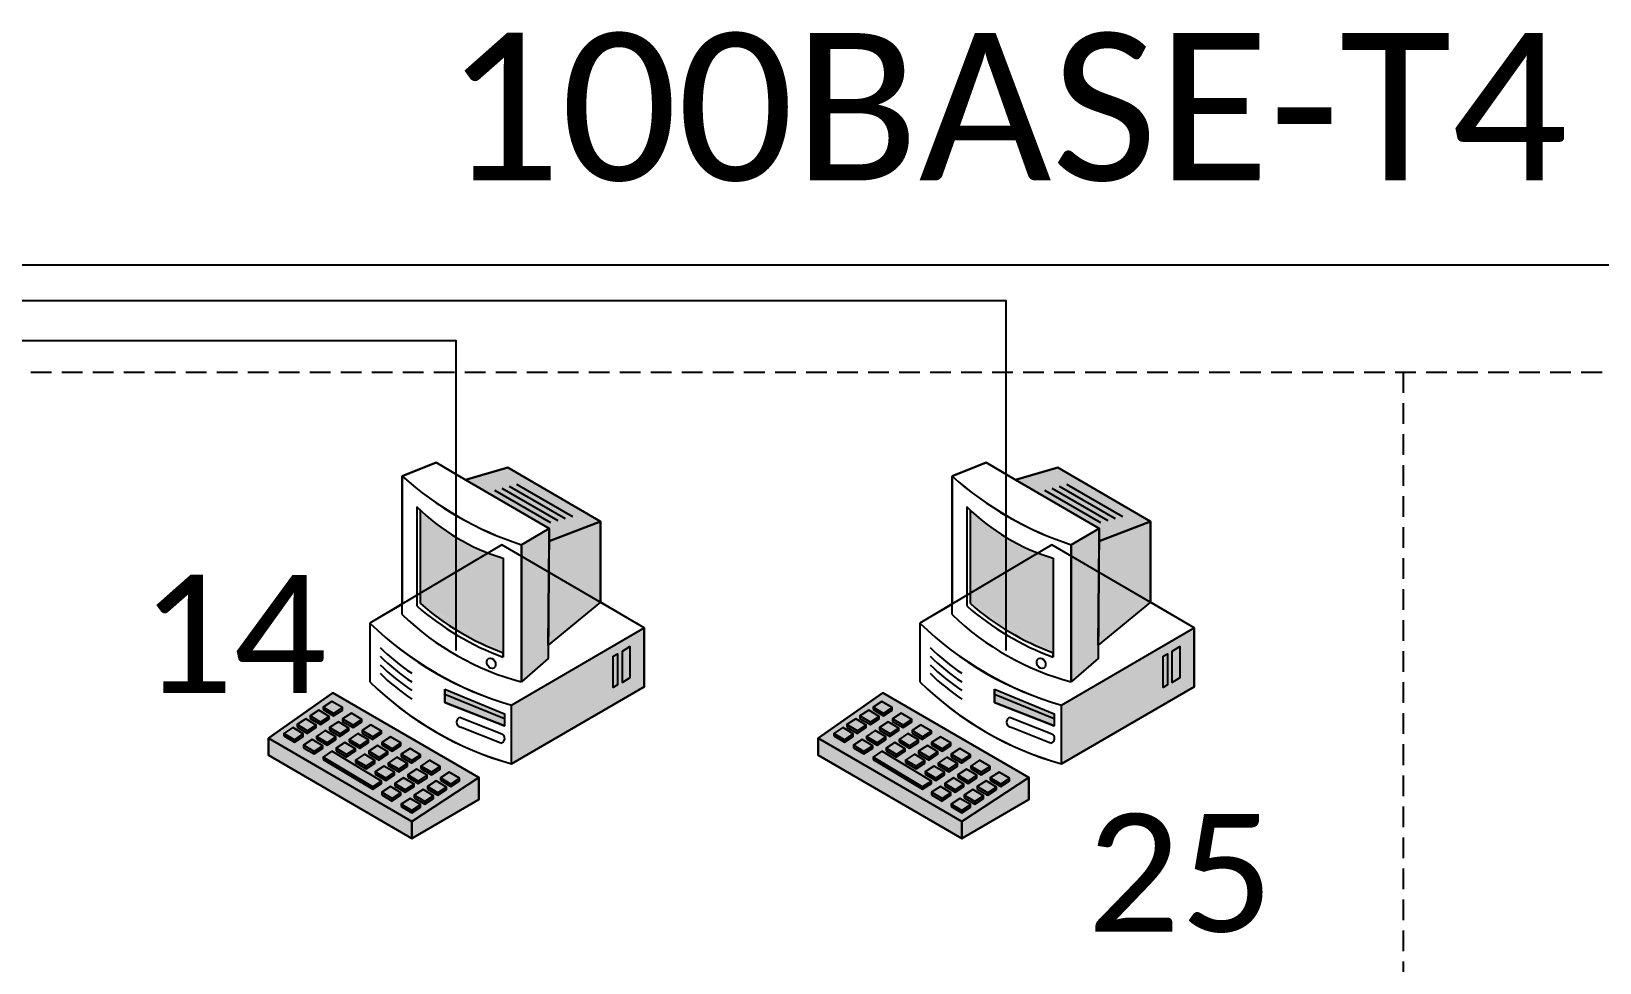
# Model space of a CAD drawing. Extents: x 1 to 296, y 20 to 201.
# Drawn here: x 217.37 to 245.53, y 44.4 to 61.12 of the extents above; entities that cross this region are included whole.
import ezdxf

# ---------------------------------------------------------------- set-up
doc = ezdxf.new("R2010")
doc.units = 0
doc.header["$LTSCALE"] = 2.97
doc.header["$MEASUREMENT"] = 0
doc.linetypes.add('HIDDEN2', pattern=[0.1875, 0.125, -0.0625])
doc.layers.get('0').update_dxf_attribs({"linetype": 'CONTINUOUS'})
doc.layers.add('CONNECTOR', color=7, linetype='CONTINUOUS')
doc.styles.get("Standard").update_dxf_attribs({"font": 'txt.shx'})

msp = doc.modelspace()

# ---------------------------------------------------------------- hatches: boundary and pattern name
for color, points in [(7, [(226.667, 51.964), (226.669, 52.195), (225.164, 53.067), (225.928, 53.287), (227.589, 52.32)]), (7, [(236.542, 51.964), (236.544, 52.195), (235.039, 53.067), (235.803, 53.287), (237.464, 52.32)]), (7, [(226.169, 49.439), (226.169, 51.902), (226.669, 52.195), (226.649, 49.857)]), (7, [(226.667, 51.964), (227.589, 52.32), (227.589, 50.868), (226.649, 50.099)]), (7, [(236.044, 49.439), (236.044, 51.902), (236.544, 52.195), (236.524, 49.857)]), (7, [(236.542, 51.964), (237.464, 52.32), (237.464, 50.868), (236.524, 50.099)]), (7, [(225.994, 49.023), (228.375, 50.407), (228.375, 49.351), (225.994, 47.966)]), (7, [(235.869, 49.023), (238.25, 50.407), (238.25, 49.351), (235.869, 47.966)]), (253, [(224.792, 49.307), (225.863, 48.868), (225.863, 48.648), (224.792, 49.066)]), (253, [(234.667, 49.307), (235.738, 48.868), (235.738, 48.648), (234.667, 49.066)]), (7, [(221.625, 48.428), (222.783, 49.241), (225.404, 47.724), (224.203, 46.93)]), (7, [(231.5, 48.428), (232.658, 49.241), (235.279, 47.724), (234.078, 46.93)]), (7, [(221.625, 48.428), (224.203, 46.93), (224.203, 46.625), (221.625, 48.12)]), (7, [(231.5, 48.428), (234.078, 46.93), (234.078, 46.625), (231.5, 48.12)]), (7, [(224.203, 46.625), (224.203, 46.93), (225.404, 47.724), (225.404, 47.329)]), (7, [(234.078, 46.625), (234.078, 46.93), (235.279, 47.724), (235.279, 47.329)])]:
    msp.add_hatch(color=color).paths.add_polyline_path(points)
h = msp.add_hatch(color=7)
edge = h.paths.add_edge_path()
edge.add_line((224.356, 50.844), (224.356, 52.518))
edge.add_line((224.356, 52.518), (224.29, 52.583))
edge.add_ellipse((226.93, 55.294), major_axis=(0.032, -3.796), ratio=0.993528, start_angle=315.0949, end_angle=342.7363)
edge.add_line((225.841, 51.66), (225.841, 49.883))
edge.add_line((225.841, 49.883), (225.841, 49.962))
edge.add_ellipse((227.479, 54.466), major_axis=(-0.122, -4.794), ratio=0.993528, start_angle=320.5053, end_angle=341.3574, ccw=False)
h = msp.add_hatch(color=7)
edge = h.paths.add_edge_path()
edge.add_line((234.231, 50.844), (234.231, 52.518))
edge.add_line((234.231, 52.518), (234.165, 52.583))
edge.add_ellipse((236.805, 55.294), major_axis=(0.032, -3.796), ratio=0.993528, start_angle=315.0949, end_angle=342.7363)
edge.add_line((235.716, 51.66), (235.716, 49.883))
edge.add_line((235.716, 49.883), (235.716, 49.962))
edge.add_ellipse((237.354, 54.466), major_axis=(-0.122, -4.794), ratio=0.993528, start_angle=320.5053, end_angle=341.3574, ccw=False)
h = msp.add_hatch(color=251)
h.paths.add_polyline_path([(227.982, 49.989), (228.118, 50.075), (228.118, 49.513), (227.982, 49.427)])
h.paths.add_polyline_path([(227.819, 49.901), (227.894, 49.945), (227.894, 49.383), (227.819, 49.339)])
h = msp.add_hatch(color=251)
h.paths.add_polyline_path([(237.857, 49.989), (237.993, 50.075), (237.993, 49.513), (237.857, 49.427)])
h.paths.add_polyline_path([(237.694, 49.901), (237.769, 49.945), (237.769, 49.383), (237.694, 49.339)])
h = msp.add_hatch(color=252)
h.paths.add_polyline_path([(222.608, 48.941), (222.797, 48.828), (222.797, 48.873), (222.608, 48.986)])
h.paths.add_polyline_path([(222.959, 48.729), (223.148, 48.617), (223.148, 48.662), (222.959, 48.774)])
h.paths.add_polyline_path([(223.31, 48.518), (223.499, 48.405), (223.499, 48.45), (223.31, 48.563)])
h.paths.add_polyline_path([(223.661, 48.306), (223.85, 48.194), (223.85, 48.239), (223.661, 48.351)])
h.paths.add_polyline_path([(224.012, 48.095), (224.201, 47.982), (224.201, 48.027), (224.012, 48.14)])
h.paths.add_polyline_path([(224.363, 47.883), (224.552, 47.771), (224.552, 47.816), (224.363, 47.928)])
h.paths.add_polyline_path([(222.797, 48.873), (222.797, 48.828), (222.954, 48.932), (222.954, 48.977)])
h.paths.add_polyline_path([(223.148, 48.662), (223.148, 48.617), (223.305, 48.72), (223.305, 48.765)])
h.paths.add_polyline_path([(223.499, 48.45), (223.499, 48.405), (223.656, 48.509), (223.656, 48.554)])
h.paths.add_polyline_path([(223.85, 48.239), (223.85, 48.194), (224.007, 48.297), (224.007, 48.342)])
h.paths.add_polyline_path([(224.201, 48.027), (224.201, 47.982), (224.358, 48.086), (224.358, 48.131)])
h.paths.add_polyline_path([(224.552, 47.816), (224.552, 47.771), (224.709, 47.874), (224.709, 47.919)])
h.paths.add_polyline_path([(224.714, 47.672), (224.903, 47.559), (224.903, 47.604), (224.714, 47.717)])
h.paths.add_polyline_path([(224.903, 47.604), (224.903, 47.559), (225.06, 47.663), (225.06, 47.708)])
h.paths.add_polyline_path([(222.374, 48.783), (222.563, 48.671), (222.563, 48.716), (222.374, 48.828)])
h.paths.add_polyline_path([(222.725, 48.572), (222.914, 48.459), (222.914, 48.504), (222.725, 48.617)])
h.paths.add_polyline_path([(223.076, 48.36), (223.265, 48.248), (223.265, 48.293), (223.076, 48.405)])
h.paths.add_polyline_path([(223.427, 48.149), (223.616, 48.036), (223.616, 48.081), (223.427, 48.194)])
h.paths.add_polyline_path([(223.778, 47.937), (223.967, 47.825), (223.967, 47.87), (223.778, 47.982)])
h.paths.add_polyline_path([(224.129, 47.726), (224.318, 47.613), (224.318, 47.658), (224.129, 47.771)])
h.paths.add_polyline_path([(222.563, 48.716), (222.563, 48.671), (222.72, 48.774), (222.72, 48.819)])
h.paths.add_polyline_path([(222.914, 48.504), (222.914, 48.459), (223.071, 48.563), (223.071, 48.608)])
h.paths.add_polyline_path([(223.265, 48.293), (223.265, 48.248), (223.422, 48.351), (223.422, 48.396)])
h.paths.add_polyline_path([(223.616, 48.081), (223.616, 48.036), (223.773, 48.14), (223.773, 48.185)])
h.paths.add_polyline_path([(223.967, 47.87), (223.967, 47.825), (224.124, 47.928), (224.124, 47.973)])
h.paths.add_polyline_path([(224.318, 47.658), (224.318, 47.613), (224.475, 47.717), (224.475, 47.762)])
h.paths.add_polyline_path([(224.48, 47.514), (224.669, 47.402), (224.669, 47.447), (224.48, 47.559)])
h.paths.add_polyline_path([(224.669, 47.447), (224.669, 47.402), (224.826, 47.505), (224.826, 47.55)])
h.paths.add_polyline_path([(222.14, 48.626), (222.329, 48.513), (222.329, 48.558), (222.14, 48.671)])
h.paths.add_polyline_path([(222.491, 48.414), (222.68, 48.302), (222.68, 48.347), (222.491, 48.459)])
h.paths.add_polyline_path([(222.842, 48.203), (223.031, 48.09), (223.031, 48.135), (222.842, 48.248)])
h.paths.add_polyline_path([(223.193, 47.991), (223.382, 47.879), (223.382, 47.924), (223.193, 48.036)])
h.paths.add_polyline_path([(223.544, 47.78), (223.733, 47.667), (223.733, 47.712), (223.544, 47.825)])
h.paths.add_polyline_path([(223.895, 47.568), (224.084, 47.456), (224.084, 47.501), (223.895, 47.613)])
h.paths.add_polyline_path([(222.329, 48.558), (222.329, 48.513), (222.486, 48.617), (222.486, 48.662)])
h.paths.add_polyline_path([(222.68, 48.347), (222.68, 48.302), (222.837, 48.405), (222.837, 48.45)])
h.paths.add_polyline_path([(223.031, 48.135), (223.031, 48.09), (223.188, 48.194), (223.188, 48.239)])
h.paths.add_polyline_path([(223.382, 47.924), (223.382, 47.879), (223.539, 47.982), (223.539, 48.027)])
h.paths.add_polyline_path([(223.733, 47.712), (223.733, 47.667), (223.89, 47.771), (223.89, 47.816)])
h.paths.add_polyline_path([(224.084, 47.501), (224.084, 47.456), (224.241, 47.559), (224.241, 47.604)])
h.paths.add_polyline_path([(224.246, 47.357), (224.435, 47.244), (224.435, 47.289), (224.246, 47.402)])
h.paths.add_polyline_path([(224.435, 47.289), (224.435, 47.244), (224.592, 47.348), (224.592, 47.393)])
h.paths.add_polyline_path([(221.906, 48.468), (222.095, 48.356), (222.095, 48.401), (221.906, 48.513)])
h.paths.add_polyline_path([(222.257, 48.257), (222.446, 48.144), (222.446, 48.189), (222.257, 48.302)])
h.paths.add_polyline_path([(222.608, 48.045), (223.499, 47.51), (223.499, 47.555), (222.608, 48.09)])
h.paths.add_polyline_path([(223.661, 47.411), (223.85, 47.298), (223.85, 47.343), (223.661, 47.456)])
h.paths.add_polyline_path([(222.095, 48.401), (222.095, 48.356), (222.252, 48.459), (222.252, 48.504)])
h.paths.add_polyline_path([(222.446, 48.189), (222.446, 48.144), (222.603, 48.248), (222.603, 48.293)])
h.paths.add_polyline_path([(223.499, 47.555), (223.499, 47.51), (223.656, 47.613), (223.656, 47.658)])
h.paths.add_polyline_path([(223.85, 47.343), (223.85, 47.298), (224.007, 47.402), (224.007, 47.447)])
h.paths.add_polyline_path([(224.012, 47.199), (224.201, 47.087), (224.201, 47.132), (224.012, 47.244)])
h.paths.add_polyline_path([(224.201, 47.132), (224.201, 47.087), (224.358, 47.19), (224.358, 47.235)])
h = msp.add_hatch(color=252)
h.paths.add_polyline_path([(232.483, 48.941), (232.672, 48.828), (232.672, 48.873), (232.483, 48.986)])
h.paths.add_polyline_path([(232.834, 48.729), (233.023, 48.617), (233.023, 48.662), (232.834, 48.774)])
h.paths.add_polyline_path([(233.185, 48.518), (233.374, 48.405), (233.374, 48.45), (233.185, 48.563)])
h.paths.add_polyline_path([(233.536, 48.306), (233.725, 48.194), (233.725, 48.239), (233.536, 48.351)])
h.paths.add_polyline_path([(233.887, 48.095), (234.076, 47.982), (234.076, 48.027), (233.887, 48.14)])
h.paths.add_polyline_path([(234.238, 47.883), (234.427, 47.771), (234.427, 47.816), (234.238, 47.928)])
h.paths.add_polyline_path([(232.672, 48.873), (232.672, 48.828), (232.829, 48.932), (232.829, 48.977)])
h.paths.add_polyline_path([(233.023, 48.662), (233.023, 48.617), (233.18, 48.72), (233.18, 48.765)])
h.paths.add_polyline_path([(233.374, 48.45), (233.374, 48.405), (233.531, 48.509), (233.531, 48.554)])
h.paths.add_polyline_path([(233.725, 48.239), (233.725, 48.194), (233.882, 48.297), (233.882, 48.342)])
h.paths.add_polyline_path([(234.076, 48.027), (234.076, 47.982), (234.233, 48.086), (234.233, 48.131)])
h.paths.add_polyline_path([(234.427, 47.816), (234.427, 47.771), (234.584, 47.874), (234.584, 47.919)])
h.paths.add_polyline_path([(234.589, 47.672), (234.778, 47.559), (234.778, 47.604), (234.589, 47.717)])
h.paths.add_polyline_path([(234.778, 47.604), (234.778, 47.559), (234.935, 47.663), (234.935, 47.708)])
h.paths.add_polyline_path([(232.249, 48.783), (232.438, 48.671), (232.438, 48.716), (232.249, 48.828)])
h.paths.add_polyline_path([(232.6, 48.572), (232.789, 48.459), (232.789, 48.504), (232.6, 48.617)])
h.paths.add_polyline_path([(232.951, 48.36), (233.14, 48.248), (233.14, 48.293), (232.951, 48.405)])
h.paths.add_polyline_path([(233.302, 48.149), (233.491, 48.036), (233.491, 48.081), (233.302, 48.194)])
h.paths.add_polyline_path([(233.653, 47.937), (233.842, 47.825), (233.842, 47.87), (233.653, 47.982)])
h.paths.add_polyline_path([(234.004, 47.726), (234.193, 47.613), (234.193, 47.658), (234.004, 47.771)])
h.paths.add_polyline_path([(232.438, 48.716), (232.438, 48.671), (232.595, 48.774), (232.595, 48.819)])
h.paths.add_polyline_path([(232.789, 48.504), (232.789, 48.459), (232.946, 48.563), (232.946, 48.608)])
h.paths.add_polyline_path([(233.14, 48.293), (233.14, 48.248), (233.297, 48.351), (233.297, 48.396)])
h.paths.add_polyline_path([(233.491, 48.081), (233.491, 48.036), (233.648, 48.14), (233.648, 48.185)])
h.paths.add_polyline_path([(233.842, 47.87), (233.842, 47.825), (233.999, 47.928), (233.999, 47.973)])
h.paths.add_polyline_path([(234.193, 47.658), (234.193, 47.613), (234.35, 47.717), (234.35, 47.762)])
h.paths.add_polyline_path([(234.355, 47.514), (234.544, 47.402), (234.544, 47.447), (234.355, 47.559)])
h.paths.add_polyline_path([(234.544, 47.447), (234.544, 47.402), (234.701, 47.505), (234.701, 47.55)])
h.paths.add_polyline_path([(232.015, 48.626), (232.204, 48.513), (232.204, 48.558), (232.015, 48.671)])
h.paths.add_polyline_path([(232.366, 48.414), (232.555, 48.302), (232.555, 48.347), (232.366, 48.459)])
h.paths.add_polyline_path([(232.717, 48.203), (232.906, 48.09), (232.906, 48.135), (232.717, 48.248)])
h.paths.add_polyline_path([(233.068, 47.991), (233.257, 47.879), (233.257, 47.924), (233.068, 48.036)])
h.paths.add_polyline_path([(233.419, 47.78), (233.608, 47.667), (233.608, 47.712), (233.419, 47.825)])
h.paths.add_polyline_path([(233.77, 47.568), (233.959, 47.456), (233.959, 47.501), (233.77, 47.613)])
h.paths.add_polyline_path([(232.204, 48.558), (232.204, 48.513), (232.361, 48.617), (232.361, 48.662)])
h.paths.add_polyline_path([(232.555, 48.347), (232.555, 48.302), (232.712, 48.405), (232.712, 48.45)])
h.paths.add_polyline_path([(232.906, 48.135), (232.906, 48.09), (233.063, 48.194), (233.063, 48.239)])
h.paths.add_polyline_path([(233.257, 47.924), (233.257, 47.879), (233.414, 47.982), (233.414, 48.027)])
h.paths.add_polyline_path([(233.608, 47.712), (233.608, 47.667), (233.765, 47.771), (233.765, 47.816)])
h.paths.add_polyline_path([(233.959, 47.501), (233.959, 47.456), (234.116, 47.559), (234.116, 47.604)])
h.paths.add_polyline_path([(234.121, 47.357), (234.31, 47.244), (234.31, 47.289), (234.121, 47.402)])
h.paths.add_polyline_path([(234.31, 47.289), (234.31, 47.244), (234.467, 47.348), (234.467, 47.393)])
h.paths.add_polyline_path([(231.781, 48.468), (231.97, 48.356), (231.97, 48.401), (231.781, 48.513)])
h.paths.add_polyline_path([(232.132, 48.257), (232.321, 48.144), (232.321, 48.189), (232.132, 48.302)])
h.paths.add_polyline_path([(232.483, 48.045), (233.374, 47.51), (233.374, 47.555), (232.483, 48.09)])
h.paths.add_polyline_path([(233.536, 47.411), (233.725, 47.298), (233.725, 47.343), (233.536, 47.456)])
h.paths.add_polyline_path([(231.97, 48.401), (231.97, 48.356), (232.127, 48.459), (232.127, 48.504)])
h.paths.add_polyline_path([(232.321, 48.189), (232.321, 48.144), (232.478, 48.248), (232.478, 48.293)])
h.paths.add_polyline_path([(233.374, 47.555), (233.374, 47.51), (233.531, 47.613), (233.531, 47.658)])
h.paths.add_polyline_path([(233.725, 47.343), (233.725, 47.298), (233.882, 47.402), (233.882, 47.447)])
h.paths.add_polyline_path([(233.887, 47.199), (234.076, 47.087), (234.076, 47.132), (233.887, 47.244)])
h.paths.add_polyline_path([(234.076, 47.132), (234.076, 47.087), (234.233, 47.19), (234.233, 47.235)])

# ---------------------------------------------------------------- linework, layer by layer
at = {"color": 7, "linetype": 'HIDDEN2'}
for p, q in [((160, 55), (280, 55)), ((242, 55), (242, 20))]:
    msp.add_line(p, q, dxfattribs=at)
at = {"color": 7, "linetype": 'CONTINUOUS'}
for p, q in [((224.64, 53.375), (224.028, 53.133)), ((224.028, 53.133), (224.64, 53.375)), ((224.64, 53.375), (224.028, 53.133)), ((225.164, 53.067), (224.64, 53.375)), ((224.64, 53.375), (225.165, 53.067)), ((225.164, 53.067), (224.64, 53.375)), ((225.928, 53.287), (225.164, 53.067)), ((225.928, 53.287), (225.164, 53.067)), ((227.589, 52.32), (225.928, 53.287)), ((227.589, 52.32), (225.928, 53.287)), ((234.515, 53.375), (233.903, 53.133)), ((233.903, 53.133), (234.515, 53.375)), ((234.515, 53.375), (233.903, 53.133)), ((235.039, 53.067), (234.515, 53.375)), ((234.515, 53.375), (235.04, 53.067)), ((235.039, 53.067), (234.515, 53.375)), ((235.803, 53.287), (235.039, 53.067)), ((235.803, 53.287), (235.039, 53.067)), ((237.464, 52.32), (235.803, 53.287)), ((237.464, 52.32), (235.803, 53.287)), ((224.028, 53.133), (224.028, 50.838)), ((224.028, 50.649), (224.028, 53.133)), ((224.028, 53.133), (224.028, 50.825)), ((225.165, 53.067), (226.669, 52.194)), ((225.95, 52.955), (226.955, 52.371)), ((226.081, 52.991), (227.086, 52.407)), ((233.903, 53.133), (233.903, 50.838)), ((233.903, 50.649), (233.903, 53.133)), ((233.903, 53.133), (233.903, 50.825)), ((235.04, 53.067), (236.544, 52.194)), ((235.825, 52.955), (236.83, 52.371)), ((235.956, 52.991), (236.961, 52.407)), ((225.688, 52.882), (226.693, 52.298)), ((225.819, 52.918), (226.824, 52.334)), ((235.563, 52.882), (236.568, 52.298)), ((235.694, 52.918), (236.699, 52.334)), ((224.29, 52.583), (224.29, 50.803)), ((224.356, 52.518), (224.29, 52.583)), ((224.356, 50.844), (224.356, 52.518)), ((234.165, 52.583), (234.165, 50.803)), ((234.231, 52.518), (234.165, 52.583)), ((234.231, 50.844), (234.231, 52.518)), ((226.669, 52.194), (226.169, 51.902)), ((227.589, 50.868), (227.589, 52.32)), ((227.589, 50.868), (227.589, 52.32)), ((236.544, 52.194), (236.044, 51.902)), ((237.464, 50.868), (237.464, 52.32)), ((237.464, 50.868), (237.464, 52.32)), ((225.819, 51.902), (223.449, 50.495)), ((228.375, 50.407), (225.819, 51.902)), ((226.169, 51.902), (226.169, 49.439)), ((235.694, 51.902), (233.324, 50.495)), ((238.25, 50.407), (235.694, 51.902)), ((236.044, 51.902), (236.044, 49.439)), ((225.841, 51.66), (225.841, 49.883)), ((235.716, 51.66), (235.716, 49.883)), ((224.028, 50.838), (223.449, 50.495)), ((224.028, 50.825), (223.449, 50.495)), ((228.375, 50.407), (227.589, 50.868)), ((228.375, 50.407), (227.589, 50.868)), ((233.903, 50.838), (233.324, 50.495)), ((233.903, 50.825), (233.324, 50.495)), ((238.25, 50.407), (237.464, 50.868)), ((238.25, 50.407), (237.464, 50.868)), ((223.449, 50.495), (223.449, 49.439)), ((223.449, 50.495), (223.449, 49.439)), ((223.449, 50.495), (223.449, 49.439)), ((233.324, 50.495), (233.324, 49.439)), ((233.324, 50.495), (233.324, 49.439)), ((233.324, 50.495), (233.324, 49.439)), ((225.994, 49.023), (228.375, 50.407)), ((228.375, 49.351), (228.375, 50.407)), ((228.375, 49.351), (228.375, 50.407)), ((235.869, 49.023), (238.25, 50.407)), ((238.25, 49.351), (238.25, 50.407)), ((238.25, 49.351), (238.25, 50.407)), ((225.841, 49.883), (225.841, 49.962)), ((235.716, 49.883), (235.716, 49.962)), ((225.994, 47.966), (228.375, 49.351)), ((225.994, 47.966), (228.375, 49.351)), ((235.869, 47.966), (238.25, 49.351)), ((235.869, 47.966), (238.25, 49.351)), ((224.792, 49.219), (225.863, 48.78)), ((225.994, 47.966), (225.994, 49.023)), ((234.667, 49.219), (235.738, 48.78)), ((235.869, 47.966), (235.869, 49.023)), ((225.076, 48.802), (225.819, 48.505)), ((234.951, 48.802), (235.694, 48.505)), ((225.797, 48.34), (225.076, 48.626)), ((235.672, 48.34), (234.951, 48.626))]:
    msp.add_line(p, q, dxfattribs=at)
for points in [[(226.667, 51.964), (226.669, 52.195), (225.164, 53.067), (225.928, 53.287), (227.589, 52.32)], [(236.542, 51.964), (236.544, 52.195), (235.039, 53.067), (235.803, 53.287), (237.464, 52.32)], [(226.169, 49.439), (226.169, 51.902), (226.669, 52.195), (226.649, 49.857)], [(226.667, 51.964), (227.589, 52.32), (227.589, 50.868), (226.649, 50.099)], [(236.044, 49.439), (236.044, 51.902), (236.544, 52.195), (236.524, 49.857)], [(236.542, 51.964), (237.464, 52.32), (237.464, 50.868), (236.524, 50.099)], [(225.994, 49.023), (228.375, 50.407), (228.375, 49.351), (225.994, 47.966)], [(235.869, 49.023), (238.25, 50.407), (238.25, 49.351), (235.869, 47.966)], [(224.792, 49.307), (225.863, 48.868), (225.863, 48.648), (224.792, 49.066)], [(234.667, 49.307), (235.738, 48.868), (235.738, 48.648), (234.667, 49.066)], [(221.625, 48.428), (221.625, 48.12), (224.203, 46.625), (225.404, 47.329), (225.404, 47.724), (222.783, 49.241)], [(221.625, 48.428), (222.783, 49.241), (225.404, 47.724), (224.203, 46.93)], [(221.625, 48.428), (222.783, 49.241), (225.404, 47.724), (225.404, 47.329), (224.203, 46.625), (221.625, 48.12)], [(231.5, 48.428), (231.5, 48.12), (234.078, 46.625), (235.279, 47.329), (235.279, 47.724), (232.658, 49.241)], [(231.5, 48.428), (232.658, 49.241), (235.279, 47.724), (234.078, 46.93)], [(231.5, 48.428), (232.658, 49.241), (235.279, 47.724), (235.279, 47.329), (234.078, 46.625), (231.5, 48.12)], [(222.374, 48.783), (222.563, 48.671), (222.563, 48.716), (222.374, 48.828)], [(222.563, 48.716), (222.563, 48.671), (222.72, 48.774), (222.72, 48.819)], [(222.608, 48.941), (222.797, 48.828), (222.797, 48.873), (222.608, 48.986)], [(222.797, 48.873), (222.797, 48.828), (222.954, 48.932), (222.954, 48.977)], [(222.959, 48.729), (223.148, 48.617), (223.148, 48.662), (222.959, 48.774)], [(223.148, 48.662), (223.148, 48.617), (223.305, 48.72), (223.305, 48.765)], [(232.249, 48.783), (232.438, 48.671), (232.438, 48.716), (232.249, 48.828)], [(232.438, 48.716), (232.438, 48.671), (232.595, 48.774), (232.595, 48.819)], [(232.483, 48.941), (232.672, 48.828), (232.672, 48.873), (232.483, 48.986)], [(232.672, 48.873), (232.672, 48.828), (232.829, 48.932), (232.829, 48.977)], [(232.834, 48.729), (233.023, 48.617), (233.023, 48.662), (232.834, 48.774)], [(233.023, 48.662), (233.023, 48.617), (233.18, 48.72), (233.18, 48.765)], [(221.906, 48.468), (222.095, 48.356), (222.095, 48.401), (221.906, 48.513)], [(222.095, 48.401), (222.095, 48.356), (222.252, 48.459), (222.252, 48.504)], [(222.14, 48.626), (222.329, 48.513), (222.329, 48.558), (222.14, 48.671)], [(222.329, 48.558), (222.329, 48.513), (222.486, 48.617), (222.486, 48.662)], [(222.491, 48.414), (222.68, 48.302), (222.68, 48.347), (222.491, 48.459)], [(222.68, 48.347), (222.68, 48.302), (222.837, 48.405), (222.837, 48.45)], [(222.725, 48.572), (222.914, 48.459), (222.914, 48.504), (222.725, 48.617)], [(222.914, 48.504), (222.914, 48.459), (223.071, 48.563), (223.071, 48.608)], [(223.31, 48.518), (223.499, 48.405), (223.499, 48.45), (223.31, 48.563)], [(223.499, 48.45), (223.499, 48.405), (223.656, 48.509), (223.656, 48.554)], [(231.781, 48.468), (231.97, 48.356), (231.97, 48.401), (231.781, 48.513)], [(231.97, 48.401), (231.97, 48.356), (232.127, 48.459), (232.127, 48.504)], [(232.015, 48.626), (232.204, 48.513), (232.204, 48.558), (232.015, 48.671)], [(232.204, 48.558), (232.204, 48.513), (232.361, 48.617), (232.361, 48.662)], [(232.366, 48.414), (232.555, 48.302), (232.555, 48.347), (232.366, 48.459)], [(232.555, 48.347), (232.555, 48.302), (232.712, 48.405), (232.712, 48.45)], [(232.6, 48.572), (232.789, 48.459), (232.789, 48.504), (232.6, 48.617)], [(232.789, 48.504), (232.789, 48.459), (232.946, 48.563), (232.946, 48.608)], [(233.185, 48.518), (233.374, 48.405), (233.374, 48.45), (233.185, 48.563)], [(233.374, 48.45), (233.374, 48.405), (233.531, 48.509), (233.531, 48.554)], [(221.625, 48.428), (224.203, 46.93), (224.203, 46.625), (221.625, 48.12)], [(222.257, 48.257), (222.446, 48.144), (222.446, 48.189), (222.257, 48.302)], [(222.446, 48.189), (222.446, 48.144), (222.603, 48.248), (222.603, 48.293)], [(222.842, 48.203), (223.031, 48.09), (223.031, 48.135), (222.842, 48.248)], [(223.031, 48.135), (223.031, 48.09), (223.188, 48.194), (223.188, 48.239)], [(223.076, 48.36), (223.265, 48.248), (223.265, 48.293), (223.076, 48.405)], [(223.265, 48.293), (223.265, 48.248), (223.422, 48.351), (223.422, 48.396)], [(223.427, 48.149), (223.616, 48.036), (223.616, 48.081), (223.427, 48.194)], [(223.616, 48.081), (223.616, 48.036), (223.773, 48.14), (223.773, 48.185)], [(223.661, 48.306), (223.85, 48.194), (223.85, 48.239), (223.661, 48.351)], [(223.85, 48.239), (223.85, 48.194), (224.007, 48.297), (224.007, 48.342)], [(231.5, 48.428), (234.078, 46.93), (234.078, 46.625), (231.5, 48.12)], [(232.132, 48.257), (232.321, 48.144), (232.321, 48.189), (232.132, 48.302)], [(232.321, 48.189), (232.321, 48.144), (232.478, 48.248), (232.478, 48.293)], [(232.717, 48.203), (232.906, 48.09), (232.906, 48.135), (232.717, 48.248)], [(232.906, 48.135), (232.906, 48.09), (233.063, 48.194), (233.063, 48.239)], [(232.951, 48.36), (233.14, 48.248), (233.14, 48.293), (232.951, 48.405)], [(233.14, 48.293), (233.14, 48.248), (233.297, 48.351), (233.297, 48.396)], [(233.302, 48.149), (233.491, 48.036), (233.491, 48.081), (233.302, 48.194)], [(233.491, 48.081), (233.491, 48.036), (233.648, 48.14), (233.648, 48.185)], [(233.536, 48.306), (233.725, 48.194), (233.725, 48.239), (233.536, 48.351)], [(233.725, 48.239), (233.725, 48.194), (233.882, 48.297), (233.882, 48.342)], [(222.608, 48.045), (223.499, 47.51), (223.499, 47.555), (222.608, 48.09)], [(223.193, 47.991), (223.382, 47.879), (223.382, 47.924), (223.193, 48.036)], [(223.382, 47.924), (223.382, 47.879), (223.539, 47.982), (223.539, 48.027)], [(223.778, 47.937), (223.967, 47.825), (223.967, 47.87), (223.778, 47.982)], [(223.967, 47.87), (223.967, 47.825), (224.124, 47.928), (224.124, 47.973)], [(224.012, 48.095), (224.201, 47.982), (224.201, 48.027), (224.012, 48.14)], [(224.201, 48.027), (224.201, 47.982), (224.358, 48.086), (224.358, 48.131)], [(224.363, 47.883), (224.552, 47.771), (224.552, 47.816), (224.363, 47.928)], [(224.552, 47.816), (224.552, 47.771), (224.709, 47.874), (224.709, 47.919)], [(232.483, 48.045), (233.374, 47.51), (233.374, 47.555), (232.483, 48.09)], [(233.068, 47.991), (233.257, 47.879), (233.257, 47.924), (233.068, 48.036)], [(233.257, 47.924), (233.257, 47.879), (233.414, 47.982), (233.414, 48.027)], [(233.653, 47.937), (233.842, 47.825), (233.842, 47.87), (233.653, 47.982)], [(233.842, 47.87), (233.842, 47.825), (233.999, 47.928), (233.999, 47.973)], [(233.887, 48.095), (234.076, 47.982), (234.076, 48.027), (233.887, 48.14)], [(234.076, 48.027), (234.076, 47.982), (234.233, 48.086), (234.233, 48.131)], [(234.238, 47.883), (234.427, 47.771), (234.427, 47.816), (234.238, 47.928)], [(234.427, 47.816), (234.427, 47.771), (234.584, 47.874), (234.584, 47.919)], [(223.499, 47.555), (223.499, 47.51), (223.656, 47.613), (223.656, 47.658)], [(223.544, 47.78), (223.733, 47.667), (223.733, 47.712), (223.544, 47.825)], [(223.733, 47.712), (223.733, 47.667), (223.89, 47.771), (223.89, 47.816)], [(223.895, 47.568), (224.084, 47.456), (224.084, 47.501), (223.895, 47.613)], [(224.084, 47.501), (224.084, 47.456), (224.241, 47.559), (224.241, 47.604)], [(224.129, 47.726), (224.318, 47.613), (224.318, 47.658), (224.129, 47.771)], [(224.203, 46.625), (224.203, 46.93), (225.404, 47.724), (225.404, 47.329)], [(224.318, 47.658), (224.318, 47.613), (224.475, 47.717), (224.475, 47.762)], [(224.714, 47.672), (224.903, 47.559), (224.903, 47.604), (224.714, 47.717)], [(224.903, 47.604), (224.903, 47.559), (225.06, 47.663), (225.06, 47.708)], [(233.374, 47.555), (233.374, 47.51), (233.531, 47.613), (233.531, 47.658)], [(233.419, 47.78), (233.608, 47.667), (233.608, 47.712), (233.419, 47.825)], [(233.608, 47.712), (233.608, 47.667), (233.765, 47.771), (233.765, 47.816)], [(233.77, 47.568), (233.959, 47.456), (233.959, 47.501), (233.77, 47.613)], [(233.959, 47.501), (233.959, 47.456), (234.116, 47.559), (234.116, 47.604)], [(234.004, 47.726), (234.193, 47.613), (234.193, 47.658), (234.004, 47.771)], [(234.078, 46.625), (234.078, 46.93), (235.279, 47.724), (235.279, 47.329)], [(234.193, 47.658), (234.193, 47.613), (234.35, 47.717), (234.35, 47.762)], [(234.589, 47.672), (234.778, 47.559), (234.778, 47.604), (234.589, 47.717)], [(234.778, 47.604), (234.778, 47.559), (234.935, 47.663), (234.935, 47.708)], [(223.661, 47.411), (223.85, 47.298), (223.85, 47.343), (223.661, 47.456)], [(223.85, 47.343), (223.85, 47.298), (224.007, 47.402), (224.007, 47.447)], [(224.246, 47.357), (224.435, 47.244), (224.435, 47.289), (224.246, 47.402)], [(224.435, 47.289), (224.435, 47.244), (224.592, 47.348), (224.592, 47.393)], [(224.48, 47.514), (224.669, 47.402), (224.669, 47.447), (224.48, 47.559)], [(224.669, 47.447), (224.669, 47.402), (224.826, 47.505), (224.826, 47.55)], [(233.536, 47.411), (233.725, 47.298), (233.725, 47.343), (233.536, 47.456)], [(233.725, 47.343), (233.725, 47.298), (233.882, 47.402), (233.882, 47.447)], [(234.121, 47.357), (234.31, 47.244), (234.31, 47.289), (234.121, 47.402)], [(234.31, 47.289), (234.31, 47.244), (234.467, 47.348), (234.467, 47.393)], [(234.355, 47.514), (234.544, 47.402), (234.544, 47.447), (234.355, 47.559)], [(234.544, 47.447), (234.544, 47.402), (234.701, 47.505), (234.701, 47.55)], [(224.012, 47.199), (224.201, 47.087), (224.201, 47.132), (224.012, 47.244)], [(224.201, 47.132), (224.201, 47.087), (224.358, 47.19), (224.358, 47.235)], [(233.887, 47.199), (234.076, 47.087), (234.076, 47.132), (233.887, 47.244)], [(234.076, 47.132), (234.076, 47.087), (234.233, 47.19), (234.233, 47.235)]]:
    msp.add_lwpolyline(points, close=True, dxfattribs=at)
at = {"color": 251, "linetype": 'CONTINUOUS'}
for points in [[(227.819, 49.901), (227.894, 49.945), (227.894, 49.383), (227.819, 49.339)], [(227.982, 49.989), (228.118, 50.075), (228.118, 49.513), (227.982, 49.427)], [(237.694, 49.901), (237.769, 49.945), (237.769, 49.383), (237.694, 49.339)], [(237.857, 49.989), (237.993, 50.075), (237.993, 49.513), (237.857, 49.427)]]:
    msp.add_lwpolyline(points, close=True, dxfattribs=at)
at = {"color": 7, "linetype": 'CONTINUOUS'}
for points in [[(224.792, 49.307), (225.863, 48.868), (225.863, 48.648)], [(224.792, 49.307), (224.792, 49.066), (225.863, 48.648)], [(234.667, 49.307), (235.738, 48.868), (235.738, 48.648)], [(234.667, 49.307), (234.667, 49.066), (235.738, 48.648)]]:
    msp.add_lwpolyline(points, dxfattribs=at)
at = {"color": 10, "linetype": 'CONTINUOUS'}
for points in [[(222.608, 48.986), (222.797, 48.873), (222.954, 48.977), (222.765, 49.089)], [(232.483, 48.986), (232.672, 48.873), (232.829, 48.977), (232.64, 49.089)], [(222.14, 48.671), (222.329, 48.558), (222.486, 48.662), (222.297, 48.774)], [(222.374, 48.828), (222.563, 48.716), (222.72, 48.819), (222.531, 48.932)], [(222.725, 48.617), (222.914, 48.504), (223.071, 48.608), (222.882, 48.72)], [(222.959, 48.774), (223.148, 48.662), (223.305, 48.765), (223.116, 48.878)], [(232.015, 48.671), (232.204, 48.558), (232.361, 48.662), (232.172, 48.774)], [(232.249, 48.828), (232.438, 48.716), (232.595, 48.819), (232.406, 48.932)], [(232.6, 48.617), (232.789, 48.504), (232.946, 48.608), (232.757, 48.72)], [(232.834, 48.774), (233.023, 48.662), (233.18, 48.765), (232.991, 48.878)], [(221.906, 48.513), (222.095, 48.401), (222.252, 48.504), (222.063, 48.617)], [(222.491, 48.459), (222.68, 48.347), (222.837, 48.45), (222.648, 48.563)], [(223.076, 48.405), (223.265, 48.293), (223.422, 48.396), (223.233, 48.509)], [(223.31, 48.563), (223.499, 48.45), (223.656, 48.554), (223.467, 48.666)], [(223.661, 48.351), (223.85, 48.239), (224.007, 48.342), (223.818, 48.455)], [(231.781, 48.513), (231.97, 48.401), (232.127, 48.504), (231.938, 48.617)], [(232.366, 48.459), (232.555, 48.347), (232.712, 48.45), (232.523, 48.563)], [(232.951, 48.405), (233.14, 48.293), (233.297, 48.396), (233.108, 48.509)], [(233.185, 48.563), (233.374, 48.45), (233.531, 48.554), (233.342, 48.666)], [(233.536, 48.351), (233.725, 48.239), (233.882, 48.342), (233.693, 48.455)], [(222.257, 48.302), (222.446, 48.189), (222.603, 48.293), (222.414, 48.405)], [(222.608, 48.09), (223.499, 47.555), (223.656, 47.658), (222.765, 48.194)], [(222.842, 48.248), (223.031, 48.135), (223.188, 48.239), (222.999, 48.351)], [(223.427, 48.194), (223.616, 48.081), (223.773, 48.185), (223.584, 48.297)], [(224.012, 48.14), (224.201, 48.027), (224.358, 48.131), (224.169, 48.243)], [(232.132, 48.302), (232.321, 48.189), (232.478, 48.293), (232.289, 48.405)], [(232.483, 48.09), (233.374, 47.555), (233.531, 47.658), (232.64, 48.194)], [(232.717, 48.248), (232.906, 48.135), (233.063, 48.239), (232.874, 48.351)], [(233.302, 48.194), (233.491, 48.081), (233.648, 48.185), (233.459, 48.297)], [(233.887, 48.14), (234.076, 48.027), (234.233, 48.131), (234.044, 48.243)], [(223.193, 48.036), (223.382, 47.924), (223.539, 48.027), (223.35, 48.14)], [(223.544, 47.825), (223.733, 47.712), (223.89, 47.816), (223.701, 47.928)], [(223.778, 47.982), (223.967, 47.87), (224.124, 47.973), (223.935, 48.086)], [(224.129, 47.771), (224.318, 47.658), (224.475, 47.762), (224.286, 47.874)], [(224.363, 47.928), (224.552, 47.816), (224.709, 47.919), (224.52, 48.032)], [(233.068, 48.036), (233.257, 47.924), (233.414, 48.027), (233.225, 48.14)], [(233.419, 47.825), (233.608, 47.712), (233.765, 47.816), (233.576, 47.928)], [(233.653, 47.982), (233.842, 47.87), (233.999, 47.973), (233.81, 48.086)], [(234.004, 47.771), (234.193, 47.658), (234.35, 47.762), (234.161, 47.874)], [(234.238, 47.928), (234.427, 47.816), (234.584, 47.919), (234.395, 48.032)], [(223.895, 47.613), (224.084, 47.501), (224.241, 47.604), (224.052, 47.717)], [(224.48, 47.559), (224.669, 47.447), (224.826, 47.55), (224.637, 47.663)], [(224.714, 47.717), (224.903, 47.604), (225.06, 47.708), (224.871, 47.82)], [(233.77, 47.613), (233.959, 47.501), (234.116, 47.604), (233.927, 47.717)], [(234.355, 47.559), (234.544, 47.447), (234.701, 47.55), (234.512, 47.663)], [(234.589, 47.717), (234.778, 47.604), (234.935, 47.708), (234.746, 47.82)], [(223.661, 47.456), (223.85, 47.343), (224.007, 47.447), (223.818, 47.559)], [(224.012, 47.244), (224.201, 47.132), (224.358, 47.235), (224.169, 47.348)], [(224.246, 47.402), (224.435, 47.289), (224.592, 47.393), (224.403, 47.505)], [(233.536, 47.456), (233.725, 47.343), (233.882, 47.447), (233.693, 47.559)], [(233.887, 47.244), (234.076, 47.132), (234.233, 47.235), (234.044, 47.348)], [(234.121, 47.402), (234.31, 47.289), (234.467, 47.393), (234.278, 47.505)]]:
    msp.add_lwpolyline(points, close=True, dxfattribs=at)
at = {"color": 7, "linetype": 'CONTINUOUS'}
for centre, major_axis, start_param, end_param in [((228.009, 57.644), (0, -6.034), 5.556901, 5.971177), ((227.96, 57.558), (0, -5.937), 5.553467, 5.974611), ((237.884, 57.644), (0, -6.034), 5.556901, 5.971177), ((237.835, 57.558), (0, -5.937), 5.553467, 5.974611), ((226.93, 55.294), (0.032, -3.796), -0.783742, -0.301308), ((236.805, 55.294), (0.032, -3.796), -0.783742, -0.301308), ((227.562, 54.608), (0.009, -5.033), -0.71516, -0.353206), ((227.479, 54.466), (-0.122, -4.794), -0.689313, -0.325375), ((237.437, 54.608), (0.009, -5.033), -0.71516, -0.353206), ((237.354, 54.466), (-0.122, -4.794), -0.689313, -0.325375), ((227.623, 54.842), (0, -6.045), 5.514882, 6.008547), ((227.574, 54.756), (0, -5.949), 5.510798, 6.012631), ((227.403, 54.177), (0, -4.898), 5.516794, 6.026737), ((237.498, 54.842), (0, -6.045), 5.514882, 6.008547), ((237.449, 54.756), (0, -5.949), 5.510798, 6.012631), ((237.278, 54.177), (0, -4.898), 5.516794, 6.026737), ((226.088, 52.527), (0, -3.494), -0.78478, -0.574048), ((226.088, 52.373), (0, -3.494), -0.78478, -0.574048), ((235.963, 52.527), (0, -3.494), -0.78478, -0.574048), ((235.963, 52.373), (0, -3.494), -0.78478, -0.574048), ((226.088, 52.219), (0, -3.494), -0.78478, -0.574048), ((226.088, 52.065), (0, -3.494), -0.78478, -0.574048), ((235.963, 52.219), (0, -3.494), -0.78478, -0.574048), ((235.963, 52.065), (0, -3.494), -0.78478, -0.574048), ((227.557, 53.665), (0, -5.912), 5.508675, 6.013865), ((227.557, 53.665), (0, -5.912), 5.508675, 6.013865), ((227.609, 53.756), (0, -6.014), -0.770143, -0.273687), ((237.432, 53.665), (0, -5.912), 5.508675, 6.013865), ((237.432, 53.665), (0, -5.912), 5.508675, 6.013865), ((237.484, 53.756), (0, -6.014), -0.770143, -0.273687), ((225.093, 48.714), (0, -0.0895), 3.330331, 6.094447), ((234.968, 48.714), (0, -0.0895), 3.330331, 6.094447), ((225.784, 48.426), (0, -0.0867), 0.152119, 2.724371), ((235.659, 48.426), (0, -0.0867), 0.152119, 2.724371)]:
    msp.add_ellipse(centre, major_axis=major_axis, ratio=0.993528, start_param=start_param, end_param=end_param, dxfattribs=at)
for centre in [(225.627, 49.772), (235.502, 49.772)]:
    msp.add_ellipse(centre, major_axis=(0.049, -0.0849), ratio=0.747569, dxfattribs=at)
at = {"layer": 'CONNECTOR', "linetype": 'CONTINUOUS'}
msp.add_lwpolyline([(251.625, 50), (251.625, 56.92), (207.683, 56.92, 1), (206.017, 56.92), (203.8, 56.92), (203.8, 58.396), (205, 58.396), (205, 59.75)], format="xyb", dxfattribs=at)
for points in [[(225, 50), (225, 55.56), (206.85, 55.56), (206.85, 58.563), (205, 58.563), (205, 59.75)], [(234.875, 50), (234.875, 56.28), (205, 56.28), (205, 59.75)]]:
    msp.add_lwpolyline(points, dxfattribs=at)

# ---------------------------------------------------------------- texts
at = {"insert": (234.875, 59.75), "char_height": 2.64584, "width": 26.5, "attachment_point": 5}
msp.add_mtext('\\C7;\\fCalibri|b0|i0|;\\H2.6458414077759;100BASE-T4', dxfattribs=at)
at = {"layer": 'CONNECTOR', "char_height": 2.11666, "width": 14.11111, "attachment_point": 5}
for s, insert in [('\\C7;\\fCalibri|b0|i0|;\\H2.1166585922241;14', (221, 50.3)), ('\\C7;\\fCalibri|b0|i0|;\\H2.1166585922241;25', (238, 46))]:
    msp.add_mtext(s, dxfattribs=dict(at, insert=insert))

doc.saveas('drawing.dxf')
